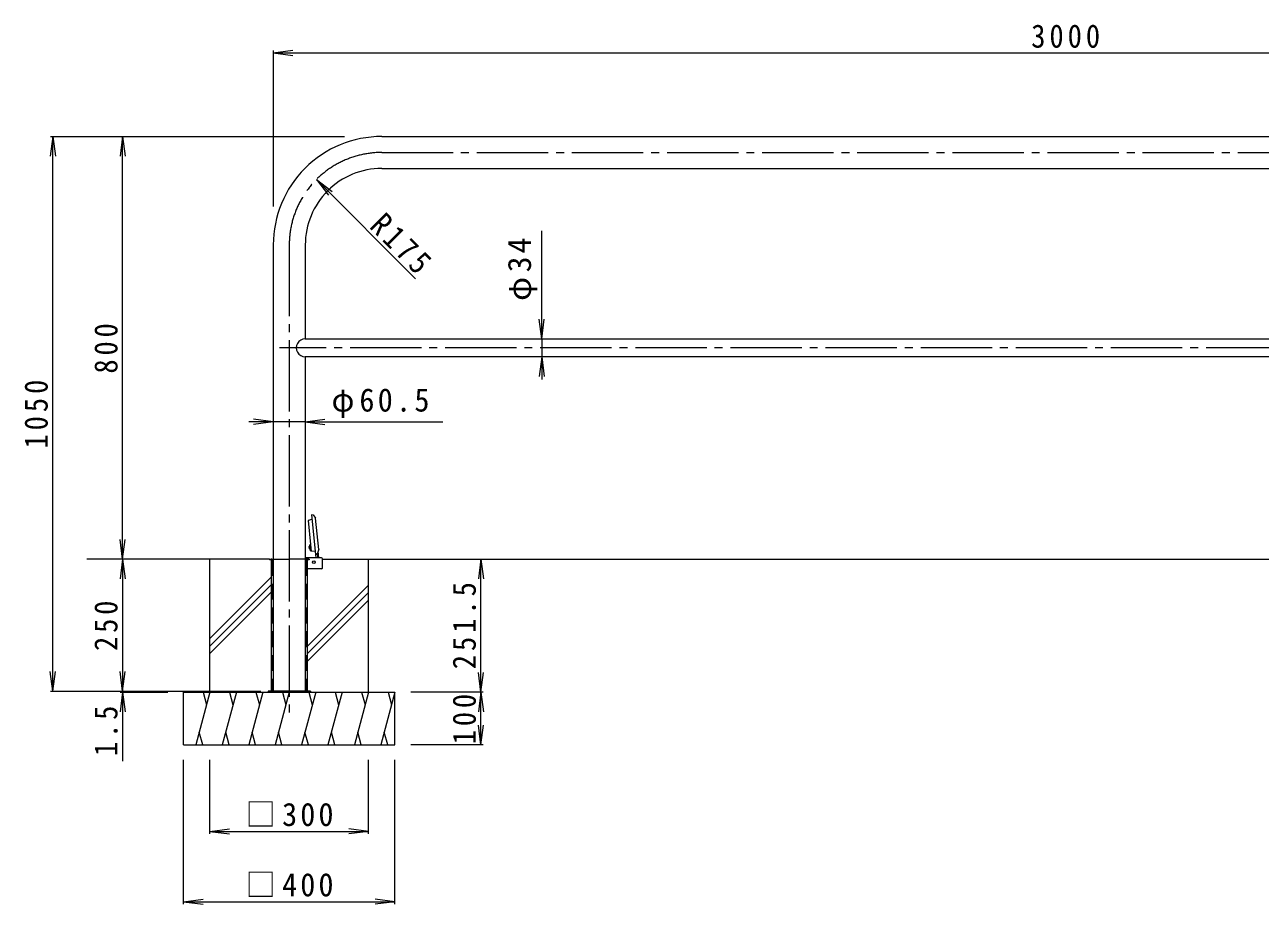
# Model space of a CAD drawing. Units: millimetres at full size, sheet at 1:15; some dimension numbers follow another scale. Extents: x -2534 to 2733, y -2076 to 1853.
# Drawn here: x -2534 to -195, y 75 to 1740 of the extents above; entities that cross this region are included whole.
import ezdxf

# ---------------------------------------------------------------- set-up
doc = ezdxf.new("R2010")
doc.units = ezdxf.units.MM
doc.header["$LTSCALE"] = 15
doc.linetypes.add('CHAIN2', pattern=[12, 9, -1, 1, -1])
doc.linetypes.add('DASHED2', pattern=[3, 2, -1])
for name, color, linetype, lineweight in [('A-0_通り芯', 4, 'Continuous', 9), ('A-1_躯体', 7, 'Continuous', 9), ('A-2_仕上', 3, 'Continuous', 9), ('A-3_寸法', 3, 'DASHED2', 9), ('A-4_文字', 7, 'Continuous', 9), ('A-6_間仕切', 2, 'Continuous', 9), ('A-9_記号', 7, 'Continuous', 9), ('A-B_衛生陶器', 2, 'Continuous', 9), ('A-E_見え係り', 6, 'Continuous', 5)]:
    doc.layers.add(name, color=color, linetype=linetype, lineweight=lineweight)
doc.styles.add('ＭＳ ゴシック', font='')
doc.styles.get('ＭＳ ゴシック').set_extended_font_data('MS Gothic')

msp = doc.modelspace()

# ---------------------------------------------------------------- linework, layer by layer
at = {"layer": 'A-0_通り芯', "color": 7, "linetype": 'CHAIN2'}
for p, q in [((-1857.93, 1498.16), (731.56, 1498.16)), ((-2032.94, 1323.16), (-2032.94, 436.51)), ((917.02, 1128.41), (-2051.48, 1128.41))]:
    msp.add_line(p, q, dxfattribs=at)
at = {"layer": 'A-0_通り芯'}
for p, q in [((-1990.38, 803.3), (-1997.38, 801.67)), ((-1982.56, 737.21), (-1990.48, 812.61)), ((-1990.23, 812.82), (-1987.84, 812.17)), ((-1987.84, 812.17), (-1983.23, 805.83)), ((-1977.02, 746.72), (-1983.23, 805.83)), ((-2070.44, 728.42), (-2032.94, 728.42)), ((-2070.44, 728.42), (-2070.44, 726.92)), ((-2070.44, 728.42), (-2070.44, 726.92)), ((-2066.94, 726.92), (-2070.44, 726.92)), ((-2066.94, 726.92), (-2066.94, 478.42)), ((-1995.44, 728.42), (-2032.94, 728.42)), ((-1998.94, 726.92), (-1998.94, 478.42)), ((-1995.44, 726.92), (-1998.94, 726.92)), ((-1995.44, 728.42), (-1995.44, 726.92)), ((-1984.06, 743.15), (-1991.24, 743.29)), ((-1977.02, 746.72), (-1978.21, 743.64))]:
    msp.add_line(p, q, dxfattribs=at)
at = {"layer": 'A-0_通り芯', "linetype": 'DASHED2'}
for p, q in [((-2065.44, 726.92), (-2065.44, 478.42)), ((-2000.44, 726.92), (-2000.44, 478.42))]:
    msp.add_line(p, q, dxfattribs=at)
at = {"layer": 'A-0_通り芯'}
msp.add_lwpolyline([(-1997.38, 801.67), (-1992.58, 756.08), (-1992.58, 756.02)], dxfattribs=at)
at = {"layer": 'A-0_通り芯', "color": 7, "linetype": 'CHAIN2'}
msp.add_arc((-1857.94, 1323.16), 175, 89.99976, 180, dxfattribs=at)
at = {"layer": 'A-0_通り芯'}
for centre, radius, start, end in [((-1990.28, 812.63), 0.2, 74.79398, 186), ((-1990.61, 804.27), 1, 283.12502, 6), ((-1984.08, 742.15), 1, 6, 88.87498), ((-1982.36, 737.23), 0.2, 186, 297.20602)]:
    msp.add_arc(centre, radius, start, end, dxfattribs=at)
at = {"layer": 'A-0_通り芯', "linetype": 'DASHED2'}
for centre, start, end in [((-2066.94, 726.92), 0, 90), ((-1998.94, 726.92), 90, 180)]:
    msp.add_arc(centre, 1.5, start, end, dxfattribs=at)
at = {"layer": 'A-1_躯体', "color": 4}
for p, q in [((-1992.58, 756.02), (-1991.24, 743.29)), ((-1980.12, 738.66), (-1982.27, 737.05)), ((-1978.21, 743.64), (-1980.12, 738.66))]:
    msp.add_line(p, q, dxfattribs=at)
at = {"layer": 'A-1_躯体', "color": 3}
for p, q in [((-1971.69, 730.72), (-2002.69, 730.72)), ((-1970.19, 711.72), (-1970.19, 729.22)), ((-1971.69, 710.22), (-1998.94, 710.22))]:
    msp.add_line(p, q, dxfattribs=at)
at = {"layer": 'A-1_躯体'}
for p, q in [((-1992.94, 478.42), (-2072.94, 478.42)), ((-2072.94, 478.42), (-2072.94, 476.92)), ((-2045.44, 478.42), (-2045.44, 476.92)), ((-2020.44, 478.42), (-2020.44, 476.92)), ((-1992.94, 478.42), (-1992.94, 476.92))]:
    msp.add_line(p, q, dxfattribs=at)
at = {"layer": 'A-1_躯体', "color": 3}
for centre, start, end in [((-1971.69, 729.22), 0, 90), ((-1971.69, 711.72), 270, 0)]:
    msp.add_arc(centre, 1.5, start, end, dxfattribs=at)
at = {"layer": 'A-2_仕上'}
for p, q in [((-1857.93, 1528.41), (731.56, 1528.42)), ((-1857.93, 1467.91), (731.56, 1467.91)), ((-2063.19, 1323.16), (-2063.19, 478.42)), ((-2002.69, 1323.16), (-2002.69, 1145.42)), ((-2002.69, 1145.41), (876.31, 1145.42)), ((-2002.69, 1111.42), (-2002.69, 478.42)), ((876.31, 1111.42), (-2002.69, 1111.41))]:
    msp.add_line(p, q, dxfattribs=at)
for centre, radius, start, end in [((-1857.94, 1323.16), 205.25, 89.99977, 180), ((-1857.94, 1323.16), 144.75, 89.9998, 180), ((-2002.69, 1128.42), 17, 89.99959, 270)]:
    msp.add_arc(centre, radius, start, end, dxfattribs=at)
at = {"layer": 'A-3_寸法'}
for p, q in [((-2063.19, 728.42), (-2063.19, 478.42)), ((-2002.69, 728.42), (-2002.69, 478.42))]:
    msp.add_line(p, q, dxfattribs=at)
at = {"layer": 'A-4_文字'}
for p, q in [((-2063.19, 1686.82), (-2026.01, 1691.72)), ((-2063.19, 1691.32), (-2063.19, 1395.91)), ((-2063.19, 1686.82), (936.81, 1686.82)), ((-2063.19, 1686.82), (-2026.01, 1681.93)), ((-2480.41, 1528.42), (-2485.3, 1491.24)), ((-2484.91, 1528.42), (-1928.41, 1528.42)), ((-2480.41, 1528.42), (-2475.51, 1491.24)), ((-2480.41, 478.42), (-2480.41, 1528.42)), ((-2348.31, 1528.42), (-2353.2, 1491.24)), ((-2348.31, 1528.42), (-2343.41, 1491.24)), ((-2348.31, 728.42), (-2348.31, 1528.42)), ((-1981.68, 1446.91), (-1951.94, 1424.07)), ((-1981.68, 1446.91), (-1958.86, 1417.15)), ((-1794.06, 1259.17), (-1981.68, 1446.91)), ((-1555.18, 1145.41), (-1555.18, 1349.69)), ((-1555.18, 1145.41), (-1560.08, 1182.59)), ((-1555.18, 1145.41), (-1550.29, 1182.59)), ((-1555.18, 1145.41), (-1555.18, 1111.41)), ((-1555.18, 1111.41), (-1560.08, 1074.23)), ((-1555.18, 1111.41), (-1550.29, 1074.23)), ((-1555.18, 1111.41), (-1555.18, 1068.39)), ((-2063.19, 988.35), (-2109.17, 988.35)), ((-2063.19, 988.35), (-2100.36, 993.25)), ((-2063.19, 988.35), (-2100.36, 983.46)), ((-2002.69, 988.35), (-2063.19, 988.35)), ((-2002.69, 988.35), (-1965.51, 993.25)), ((-2002.69, 988.35), (-1965.51, 983.46)), ((-2002.69, 988.35), (-1742.09, 988.35)), ((-2348.31, 728.42), (-2353.2, 765.59)), ((-2348.31, 728.42), (-2343.41, 765.59)), ((-2348.31, 728.42), (-2353.2, 691.24)), ((-2348.31, 728.42), (-2343.41, 691.24)), ((-2348.31, 728.42), (-2348.31, 478.42)), ((-1670.22, 728.42), (-1675.11, 691.24)), ((-1670.22, 728.42), (-1665.32, 691.24)), ((-1670.22, 476.92), (-1670.22, 728.42)), ((-2480.41, 478.42), (-2485.3, 515.59)), ((-2480.41, 478.42), (-2475.51, 515.59)), ((-2348.31, 478.42), (-2353.2, 515.59)), ((-2348.31, 478.42), (-2343.41, 515.59)), ((-1670.22, 476.92), (-1675.11, 514.09)), ((-1670.22, 476.92), (-1665.32, 514.09)), ((-2484.91, 478.42), (-2086.89, 478.42)), ((-2352.81, 476.92), (-2262.94, 476.92)), ((-2348.31, 476.92), (-2343.41, 439.74)), ((-2348.31, 476.92), (-2348.31, 346.16)), ((-1665.72, 476.92), (-1802.94, 476.92)), ((-1670.22, 476.92), (-1675.11, 439.74)), ((-1670.22, 376.92), (-1670.22, 476.92)), ((-1670.22, 476.92), (-1665.32, 439.74)), ((-1670.22, 376.92), (-1675.11, 414.09)), ((-1670.22, 376.92), (-1665.32, 414.09)), ((-1665.72, 376.92), (-1802.94, 376.92)), ((-2232.94, 75.65), (-2232.94, 348.42)), ((-2182.94, 208.71), (-2182.94, 348.42)), ((-1882.94, 208.71), (-1882.94, 348.42)), ((-1832.94, 75.65), (-1832.94, 348.42)), ((-2182.94, 213.21), (-2145.76, 218.1)), ((-2182.94, 213.21), (-1882.94, 213.21)), ((-2182.94, 213.21), (-2145.76, 208.31)), ((-1882.94, 213.21), (-1920.11, 218.1)), ((-1882.94, 213.21), (-1920.11, 208.31)), ((-2232.94, 80.15), (-2195.76, 85.05)), ((-2232.94, 80.15), (-1832.94, 80.15)), ((-2232.94, 80.15), (-2195.76, 75.26)), ((-1832.94, 80.15), (-1870.11, 85.05)), ((-1832.94, 80.15), (-1870.11, 75.26))]:
    msp.add_line(p, q, dxfattribs=at)
msp.add_lwpolyline([(-2348.31, 478.42), (-2348.31, 476.92), (-2353.2, 439.74)], dxfattribs=at)
at = {"layer": 'A-6_間仕切'}
for p, q in [((-1994.68, 753.03), (-1995.39, 752.16)), ((-1995.39, 752.16), (-1994.2, 752.28)), ((-1994.93, 747.78), (-1995.39, 752.16)), ((-1994.68, 753.03), (-1994.28, 753.08)), ((-1994.93, 747.78), (-1993.74, 747.91)), ((-1994.05, 747.07), (-1994.93, 747.78)), ((-1994.05, 747.07), (-1993.65, 747.11)), ((-1977.05, 730.72), (-1978.36, 743.23))]:
    msp.add_line(p, q, dxfattribs=at)
at = {"layer": 'A-9_記号'}
for p, q in [((-1981.87, 730.72), (-1982.56, 737.21)), ((-1978.66, 730.72), (-1979.63, 739.94))]:
    msp.add_line(p, q, dxfattribs=at)
at = {"layer": 'A-B_衛生陶器'}
for p, q in [((-1994.49, 755.07), (-1994.14, 755.86)), ((-1994.49, 755.07), (-1993.44, 745.12)), ((-1994.14, 755.86), (-1992.58, 756.02)), ((-1993.44, 745.12), (-1992.93, 744.42)), ((-1992.93, 744.42), (-1991.38, 744.58))]:
    msp.add_line(p, q, dxfattribs=at)
at = {"layer": 'A-E_見え係り'}
for p, q in [((-2070.44, 728.42), (-2415.84, 728.42)), ((-2182.94, 476.92), (-2182.94, 728.42)), ((-1970.19, 728.42), (843.81, 728.42)), ((-1882.94, 476.92), (-1882.94, 728.42)), ((-2066.94, 694.22), (-2182.94, 578.22)), ((-2066.94, 680.08), (-2182.94, 564.08)), ((-1882.94, 679.34), (-1998.94, 563.34)), ((-2066.94, 665.94), (-2182.94, 549.94)), ((-1882.94, 665.2), (-1998.94, 549.2)), ((-1882.94, 651.06), (-1998.94, 535.06)), ((-2232.94, 476.92), (-1832.94, 476.92)), ((-2232.94, 376.92), (-2232.94, 476.92)), ((-2182.94, 476.92), (-2209.73, 376.92)), ((-2195.98, 476.92), (-2189.46, 452.57)), ((-2132.94, 476.92), (-2159.73, 376.92)), ((-2145.98, 476.92), (-2139.46, 452.57)), ((-2082.94, 476.92), (-2109.73, 376.92)), ((-2095.98, 476.92), (-2089.46, 452.57)), ((-2032.94, 476.92), (-2059.73, 376.92)), ((-2045.98, 476.92), (-2039.46, 452.57)), ((-1982.94, 476.92), (-2009.73, 376.92)), ((-1995.98, 476.92), (-1989.46, 452.57)), ((-1932.94, 476.92), (-1959.73, 376.92)), ((-1945.98, 476.92), (-1939.46, 452.57)), ((-1882.94, 476.92), (-1909.73, 376.92)), ((-1895.98, 476.92), (-1889.46, 452.57)), ((-1832.94, 476.92), (-1859.73, 376.92)), ((-1845.98, 476.92), (-1839.46, 452.57)), ((-1832.94, 376.92), (-1832.94, 476.92)), ((-2196.68, 376.92), (-2203.21, 401.27)), ((-2146.68, 376.92), (-2153.21, 401.27)), ((-2096.68, 376.92), (-2103.21, 401.27)), ((-2046.68, 376.92), (-2053.21, 401.27)), ((-1996.68, 376.92), (-2003.21, 401.27)), ((-1946.68, 376.92), (-1953.21, 401.27)), ((-1896.68, 376.92), (-1903.21, 401.27)), ((-1846.68, 376.92), (-1853.21, 401.27)), ((-2232.94, 376.92), (-1832.94, 376.92))]:
    msp.add_line(p, q, dxfattribs=at)
at = {"layer": 'A-E_見え係り', "color": 4, "lineweight": 9}
msp.add_circle((-1986.59, 722.92), 2.5, dxfattribs=at)

# ---------------------------------------------------------------- texts
at = {"layer": 'A-4_文字', "color": 2, "char_height": 43.99, "attachment_point": 7, "style": 'ＭＳ ゴシック'}
for s, insert in [('\\T1.28;\\W0.9;3000', (-628.81, 1695.82)), ('\\T1.22;\\W0.95;φ60.5', (-1952.87, 995.84)), ('\\T1.21;\\W0.95;□300', (-2115.44, 222.21)), ('\\T1.21;\\W0.95;□400', (-2115.44, 89.15))]:
    msp.add_mtext(s, dxfattribs=dict(at, insert=insert))
for s, insert, rotation in [('\\T1.28;\\W0.9;R175', (-1883.72, 1356.35), 315), ('\\T1.19;φ34', (-1563.47, 1217.28), 90), ('\\T1.27;\\W0.9;800', (-2357.31, 1079.67), 90), ('\\T1.28;\\W0.9;1050', (-2489.41, 937.79), 90), ('\\T1.28;\\W0.9;251.5', (-1679.22, 520.17), 90), ('\\T1.27;\\W0.9;250', (-2357.31, 554.67), 90), ('\\T1.27;\\W0.9;100', (-1679.22, 378.17), 90), ('\\T1.27;\\W0.9;1.5', (-2357.31, 355.87), 90)]:
    msp.add_mtext(s, dxfattribs=dict(at, insert=insert, rotation=rotation))

doc.saveas('drawing.dxf')
